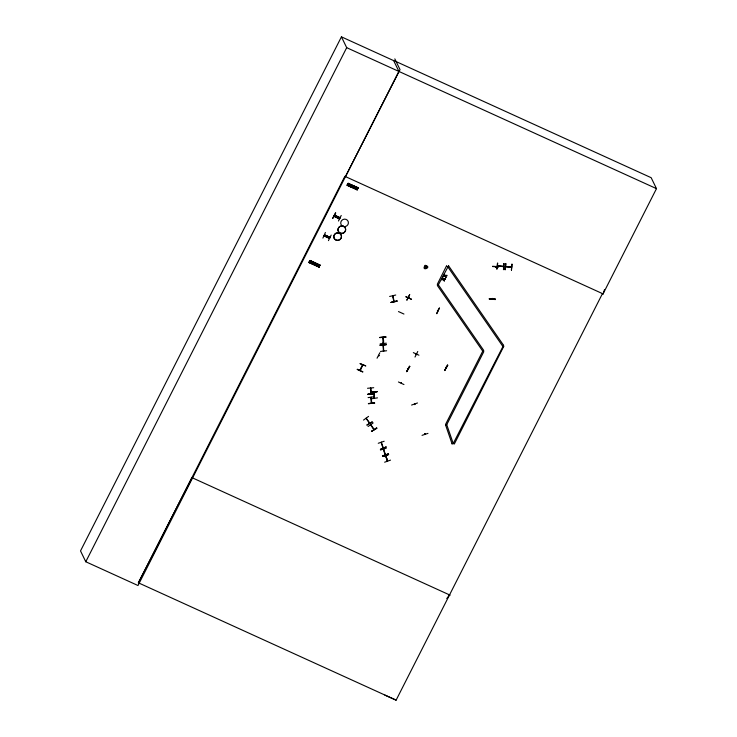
<?xml version="1.0" encoding="UTF-8"?>
<svg xmlns="http://www.w3.org/2000/svg" width="737" height="737" viewBox="0 0 737 737"><rect width="100%" height="100%" fill="white"/><g stroke="black" fill="none" stroke-linecap="round" stroke-linejoin="round"><path stroke-width="1.11" d="M360.236 370.462L362.604 364.879M401.435 382.743L401.343 383.378L401.269 382.614M415.705 354.534L416.23 354.046M489.35 298.9L495.522 299.231L489.359 298.826M495.485 299.554L489.322 299.121M495.513 299.305L489.322 298.734M371.291 403.075L371.006 397.197M382.844 338.126C383.314 335.51 384.189 345.386 383.056 342.769M337.445 216.871L337.233 217.387M329.642 238.235L324.087 235.6L329.669 238.198M362.853 371.77L357.316 369.228M497.475 263.201L496.858 269.235L497.733 263.137M497.567 265.928L503.657 266.711L503.472 266.278M502.975 266.315L497.53 266.103M503.915 263.514L503.693 269.631M503.445 269.613L504.007 263.588M504.937 269.705L505.84 263.717M505.803 263.625L505.25 269.733M511.653 266.831L511.027 266.794M511.423 270.101L511.985 263.993L511.45 270.083M334.137 215.923L339.693 218.585L334.119 215.969M492.519 266.527L498.691 266.914M495.421 266.637L495.614 267.199M495.347 266.757L495.577 267.255M492.556 298.973L492.648 298.384L492.205 298.734M382.853 447.562L383.222 447.82M385.129 454.72L383.268 449.303M385.571 455.715L387.34 461.03M370.739 387.994L371.153 393.862M374.175 397.934L374.175 392.185L374.488 397.906M383.433 351.052L383.028 344.971M383.673 351.107L383.673 350.462L383.314 350.849M414.526 404.53L414.931 404.576M424.742 434.185L424.705 433.807M360.043 370.37L362.742 365.018L359.942 370.131M309.945 260.732L319.775 265.615L319.987 265.117L318.992 267.126L308.996 262.575L309.964 260.53L320.079 265.016M309.172 262.215L319.057 266.96L309.052 262.381L309.319 261.93L319.324 266.499L319.01 267.107M319.176 266.766L309.227 262.031M319.803 265.513L309.807 260.916L319.821 265.477M347.127 185.356L347.357 184.812L357.445 189.28L357.141 189.888L347.127 185.356L348.205 183.255L347.882 183.891L357.878 188.442L358.2 187.815L348.186 183.301M348.057 183.541L358.191 187.834L357.141 189.888M357.445 189.298L357.187 189.741L347.33 184.959M358.118 187.907L357.878 188.442L347.938 183.743M366.575 418.763L366.059 418.533L366.529 418.579M365.994 418.294L369.559 422.955M384.871 695.12L396.119 700.15L602.461 293.612L603.069 293.879L604.524 289.586M323.985 235.969L329.522 238.466M362.724 372.019L357.196 369.477M309.015 262.547L309.236 262.05M309.77 261.082L310.074 260.474L319.886 265.403M347.357 184.858L357.334 189.51L347.274 185.07M398.441 381.969L403.95 384.539M382.807 337.528L383.019 343.249M383.102 345.128L382.991 345.515M393.669 60.627L341.434 36.85L80.517 550.917L85.778 561.751L138.003 585.528L398.883 71.36L393.567 60.425L651.167 177.7L656.483 188.635L603.023 293.952M85.778 561.751L346.694 47.675L341.434 36.85M348.205 185.641L349.126 183.817M349.808 184.121L348.859 185.908M325.395 232.496L322.898 238.115M310.747 263.164L311.677 261.331M350.821 184.582L349.872 186.369M311.76 263.625L312.691 261.801M350.794 186.82L351.724 184.987M313.594 262.206L312.645 263.993M326.942 236.301L326.712 236.853M351.807 187.281L352.737 185.457M327.274 236.964L327.403 236.42M313.686 264.491L314.607 262.667M328.435 240.63L331.171 235.066M356.164 189.262L357.095 187.438M318.034 266.481L318.964 264.647M503.693 346.482L454.314 444.024L453.237 443.527L446.742 424.678L445.664 424.19L482.744 351.134L483.748 350.462L438.358 284.832L437.281 284.344L446.484 265.946M445.535 424.945L446.742 424.678L483.822 351.632L482.744 351.134L437.354 285.514L438.358 284.832L448.566 265.762M443.103 279.157L441.592 279.341C440.956 280.677 444.807 278.291 444.356 281.184L443.72 279.406L445.295 279.314L443.72 279.406M443.582 279.157L445.507 278.899L443.582 279.157L442.522 277.508L443.149 279.249M443.232 276.292L445.13 276.043L443.232 276.292L444.945 275.693L443.398 275.785M445.572 275.942L447.101 275.758C447.746 274.404 443.886 276.826 444.328 273.952L444.945 275.693M445.295 279.314L445.461 278.807M445.093 275.951L446.152 277.628L445.526 275.859M452.03 443.803L453.237 443.527L503.583 345.294M138.307 582.783L191.933 477.631L450.141 595.183M345.469 176.604L400.034 69.61L394.82 58.877M406.935 300.097L409.708 294.542L406.879 300.06M377.049 358.2L379.859 352.737M408.777 297.72L408.289 297.462L408.989 297.499M408.703 297.564L408.842 297.287M437.483 310.323L438.018 310.71M409.8 366.363L406.686 371.688L409.459 366.142M436.866 313.722L439.381 308.057M409.809 366.372L406.658 371.605M439.344 308.038L436.562 313.52M417.75 351.485L414.995 357.04M416.451 354.221L416.147 353.889M415.963 353.806L416.939 354.709L416.902 354.23M447.746 365.202L444.632 370.536L447.755 365.22M335.759 212.984L332.848 218.392M332.636 218.299L335.464 212.836M338.467 220.999L341.222 215.462M406.004 296.753L411.532 299.296L405.894 296.808M398.477 311.576L403.95 314.045M381.149 442.476L382.918 447.792M383.802 449.736L383.489 449.091M385.433 454.618L383.673 449.349M424.853 434.333L424.982 433.78L425.157 434.323M324.464 235.011L329.983 237.59L324.446 235.066M324.584 234.781L330.13 237.286M360.135 363.673L365.819 365.948L360.163 363.645M413.337 352.627L418.929 355.197M334.515 215.342L339.978 217.857M334.635 215.121L340.162 217.673M340.024 217.912L334.451 215.315M505.554 266.619L510.962 267.043M446.76 598.555L449.533 594.906M387.303 460.653L385.939 456.074M357.933 188.257L347.928 183.706L358.081 188.046M309.144 262.289L319.139 266.849L319.886 265.219L309.964 260.53M497.641 266.112L503.537 266.343M503.592 266.481L503.122 266.407M506.043 266.435L506.245 266.656M337.205 217.332L337.445 216.779M368.564 416.387L363.534 420.072M366.934 424.963L372.342 421.84L366.998 425.083M368.076 426.511L373.189 422.909M376.837 428.206L371.485 431.431L376.616 427.856M376.847 428.225L371.448 431.357M370.518 388.012L370.729 393.733M437.474 310.507L437.87 310.498M416.506 354.248L417.004 354.479M445.913 367.892L445.461 367.302L445.793 367.717M384.161 441.242L378.256 443.278M386.096 446.88L380.366 449.377L386.142 446.981M380.421 450.031L386.354 448.114M382.494 456.056L388.353 453.9L388.611 454.545L382.678 456.516M382.429 455.899L388.362 453.937M388.5 454.232L382.567 456.267L388.454 454.195M388.611 454.545L382.623 456.323M384.631 462.2L390.518 460.128M411.596 405.055L417.483 402.973M427.967 433.374L422.034 435.346M395.732 295.021L389.652 296.458M391.052 302.327L397.206 301.175L391.098 302.474M391.098 302.446L397.086 300.77M511.57 267.218L505.462 266.665M366.243 418.33L369.615 423.195M379.804 337.472L385.985 336.901L379.785 337.666M385.995 337.168L379.804 337.454M386.335 343.202L380.181 343.838M380.089 345.082L386.28 344.501L380.071 345.266M386.289 344.769L380.099 345.063M383.139 345.727L383.351 345.119L383.673 351.052M380.476 351.438L386.621 350.766M367.533 388.279L373.723 387.717M370.508 388.565L370.997 393.217M370.951 392.158L377.141 391.587L370.978 392.48M367.855 394.194L374.074 393.77L367.892 394.359M374.092 394.046L367.892 394.286M374.258 396.727L368.095 397.621M371.282 397.713L371.559 402.559M377.482 397.869L371.356 398.8M368.417 403.544L374.645 403.065L368.454 403.692M368.417 403.581L374.636 403.084M378.588 355.345L378.993 355.86L378.956 355.381M511.644 266.96L505.619 266.407M492.556 266.278L498.719 266.683M370.683 424.549L374.064 429.33M373.806 429.505L370.499 424.669M387.634 460.929L385.7 455.402M392.821 295.777L394.194 301.544M392.628 295.887L393.834 301.387M381.269 442.163L381.554 442.817M371.291 397.335L371.651 403.277M346.694 47.675L656.483 188.635M603.069 293.879L344.861 176.327L138.519 582.875L396.119 700.15M446.548 266.085L447.626 266.573L502.634 346.104L503.758 346.611M408.943 297.527L408.316 297.112M408.086 368.841L407.985 368.601M378.505 355.639L378.818 355.658M447.442 364.999L444.706 370.564M437.419 310.756L437.732 310.774M336.698 217.166L337.058 216.604L336.772 217.148M448.64 265.891L503.647 345.432M385.543 454.858L385 454.333M511.524 266.757L511.496 267.061M407.515 368.454L408.049 369.053L407.414 368.638M414.618 403.931L414.82 404.429M424.715 433.936L425.102 434.314M377.123 391.798L370.969 392.406M310.996 261.027L310.056 262.814M383.212 447.691L381.37 442.384M445.599 425.083L452.094 443.941M374.166 392.747L374.442 397.418M424.761 266.831L425.498 268.139L426.87 267.374L426.133 266.066L424.761 266.831M313.17 263.238L314.073 263.385L313.17 263.238M351.3 186.019L352.194 186.175L351.3 186.019M334.036 216.282L339.536 218.88L334.036 216.282M425.138 265.348C420.468 272.082 433.07 267.052 425.138 265.348M341.056 233.399A3.878 3.713 -25.9 0 0 345.487 228.406A3.878 3.713 -25.9 0 0 338.928 227.245A3.878 3.713 -25.9 0 0 341.019 233.334A3.878 3.713 -25.9 0 0 345.45 228.341A3.878 3.713 -25.9 0 0 338.956 227.309A3.878 3.713 -25.9 0 0 341.056 233.399M336.864 240.354A3.888 3.722 -25.9 0 0 341.314 235.352A3.888 3.722 -25.9 0 0 334.764 234.255A3.888 3.722 -25.9 0 0 336.837 240.28A3.888 3.722 -25.9 0 0 341.277 235.278A3.888 3.722 -25.9 0 0 334.736 234.182A3.888 3.722 -25.9 0 0 336.864 240.354M343.792 226.581A3.878 3.713 -25.9 0 0 348.223 221.588A3.878 3.713 -25.9 0 0 341.692 220.492A3.878 3.713 -25.9 0 0 343.792 226.581"/></g></svg>
